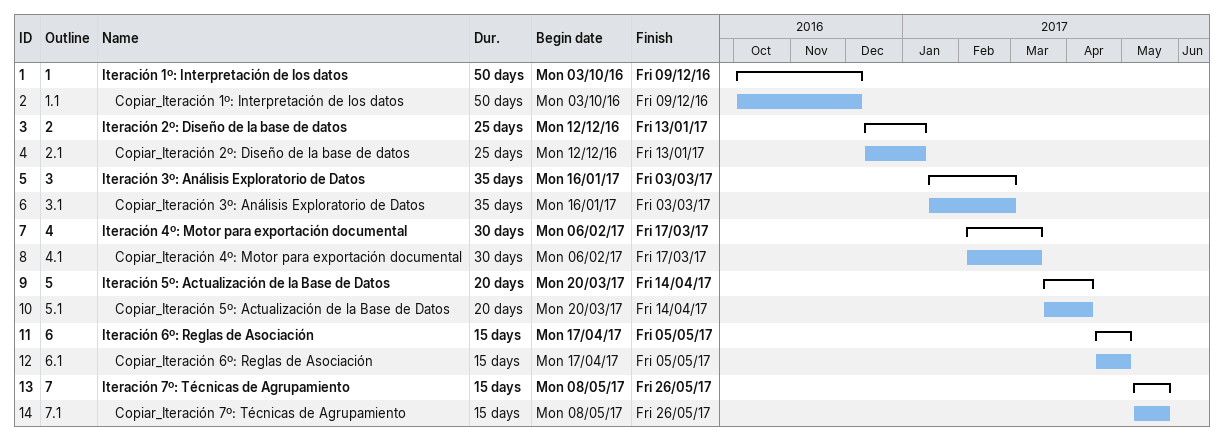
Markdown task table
| ID | WBS | Task | Duration | Start | Finish |
|---|---|---|---|---|---|
| 1 | 1 | **Iteración 1º: Interpretación de los datos** | 50d | 2016-10-03 | 2016-12-09 |
| 2 | 1.1 | Copiar_Iteración 1º: Interpretación de los datos | 50d | 2016-10-03 | 2016-12-09 |
| 3 | 2 | **Iteración 2º: Diseño de la base de datos** | 25d | 2016-12-12 | 2017-01-13 |
| 4 | 2.1 | Copiar_Iteración 2º: Diseño de la base de datos | 25d | 2016-12-12 | 2017-01-13 |
| 5 | 3 | **Iteración 3º: Análisis Exploratorio de Datos** | 35d | 2017-01-16 | 2017-03-03 |
| 6 | 3.1 | Copiar_Iteración 3º: Análisis Exploratorio de Datos | 35d | 2017-01-16 | 2017-03-03 |
| 7 | 4 | **Iteración 4º: Motor para exportación documental** | 30d | 2017-02-06 | 2017-03-17 |
| 8 | 4.1 | Copiar_Iteración 4º: Motor para exportación documental | 30d | 2017-02-06 | 2017-03-17 |
| 9 | 5 | **Iteración 5º: Actualización de la Base de Datos** | 20d | 2017-03-20 | 2017-04-14 |
| 10 | 5.1 | Copiar_Iteración 5º: Actualización de la Base de Datos | 20d | 2017-03-20 | 2017-04-14 |
| 11 | 6 | **Iteración 6º: Reglas de Asociación** | 15d | 2017-04-17 | 2017-05-05 |
| 12 | 6.1 | Copiar_Iteración 6º: Reglas de Asociación | 15d | 2017-04-17 | 2017-05-05 |
| 13 | 7 | **Iteración 7º: Técnicas de Agrupamiento** | 15d | 2017-05-08 | 2017-05-26 |
| 14 | 7.1 | Copiar_Iteración 7º: Técnicas de Agrupamiento | 15d | 2017-05-08 | 2017-05-26 |
